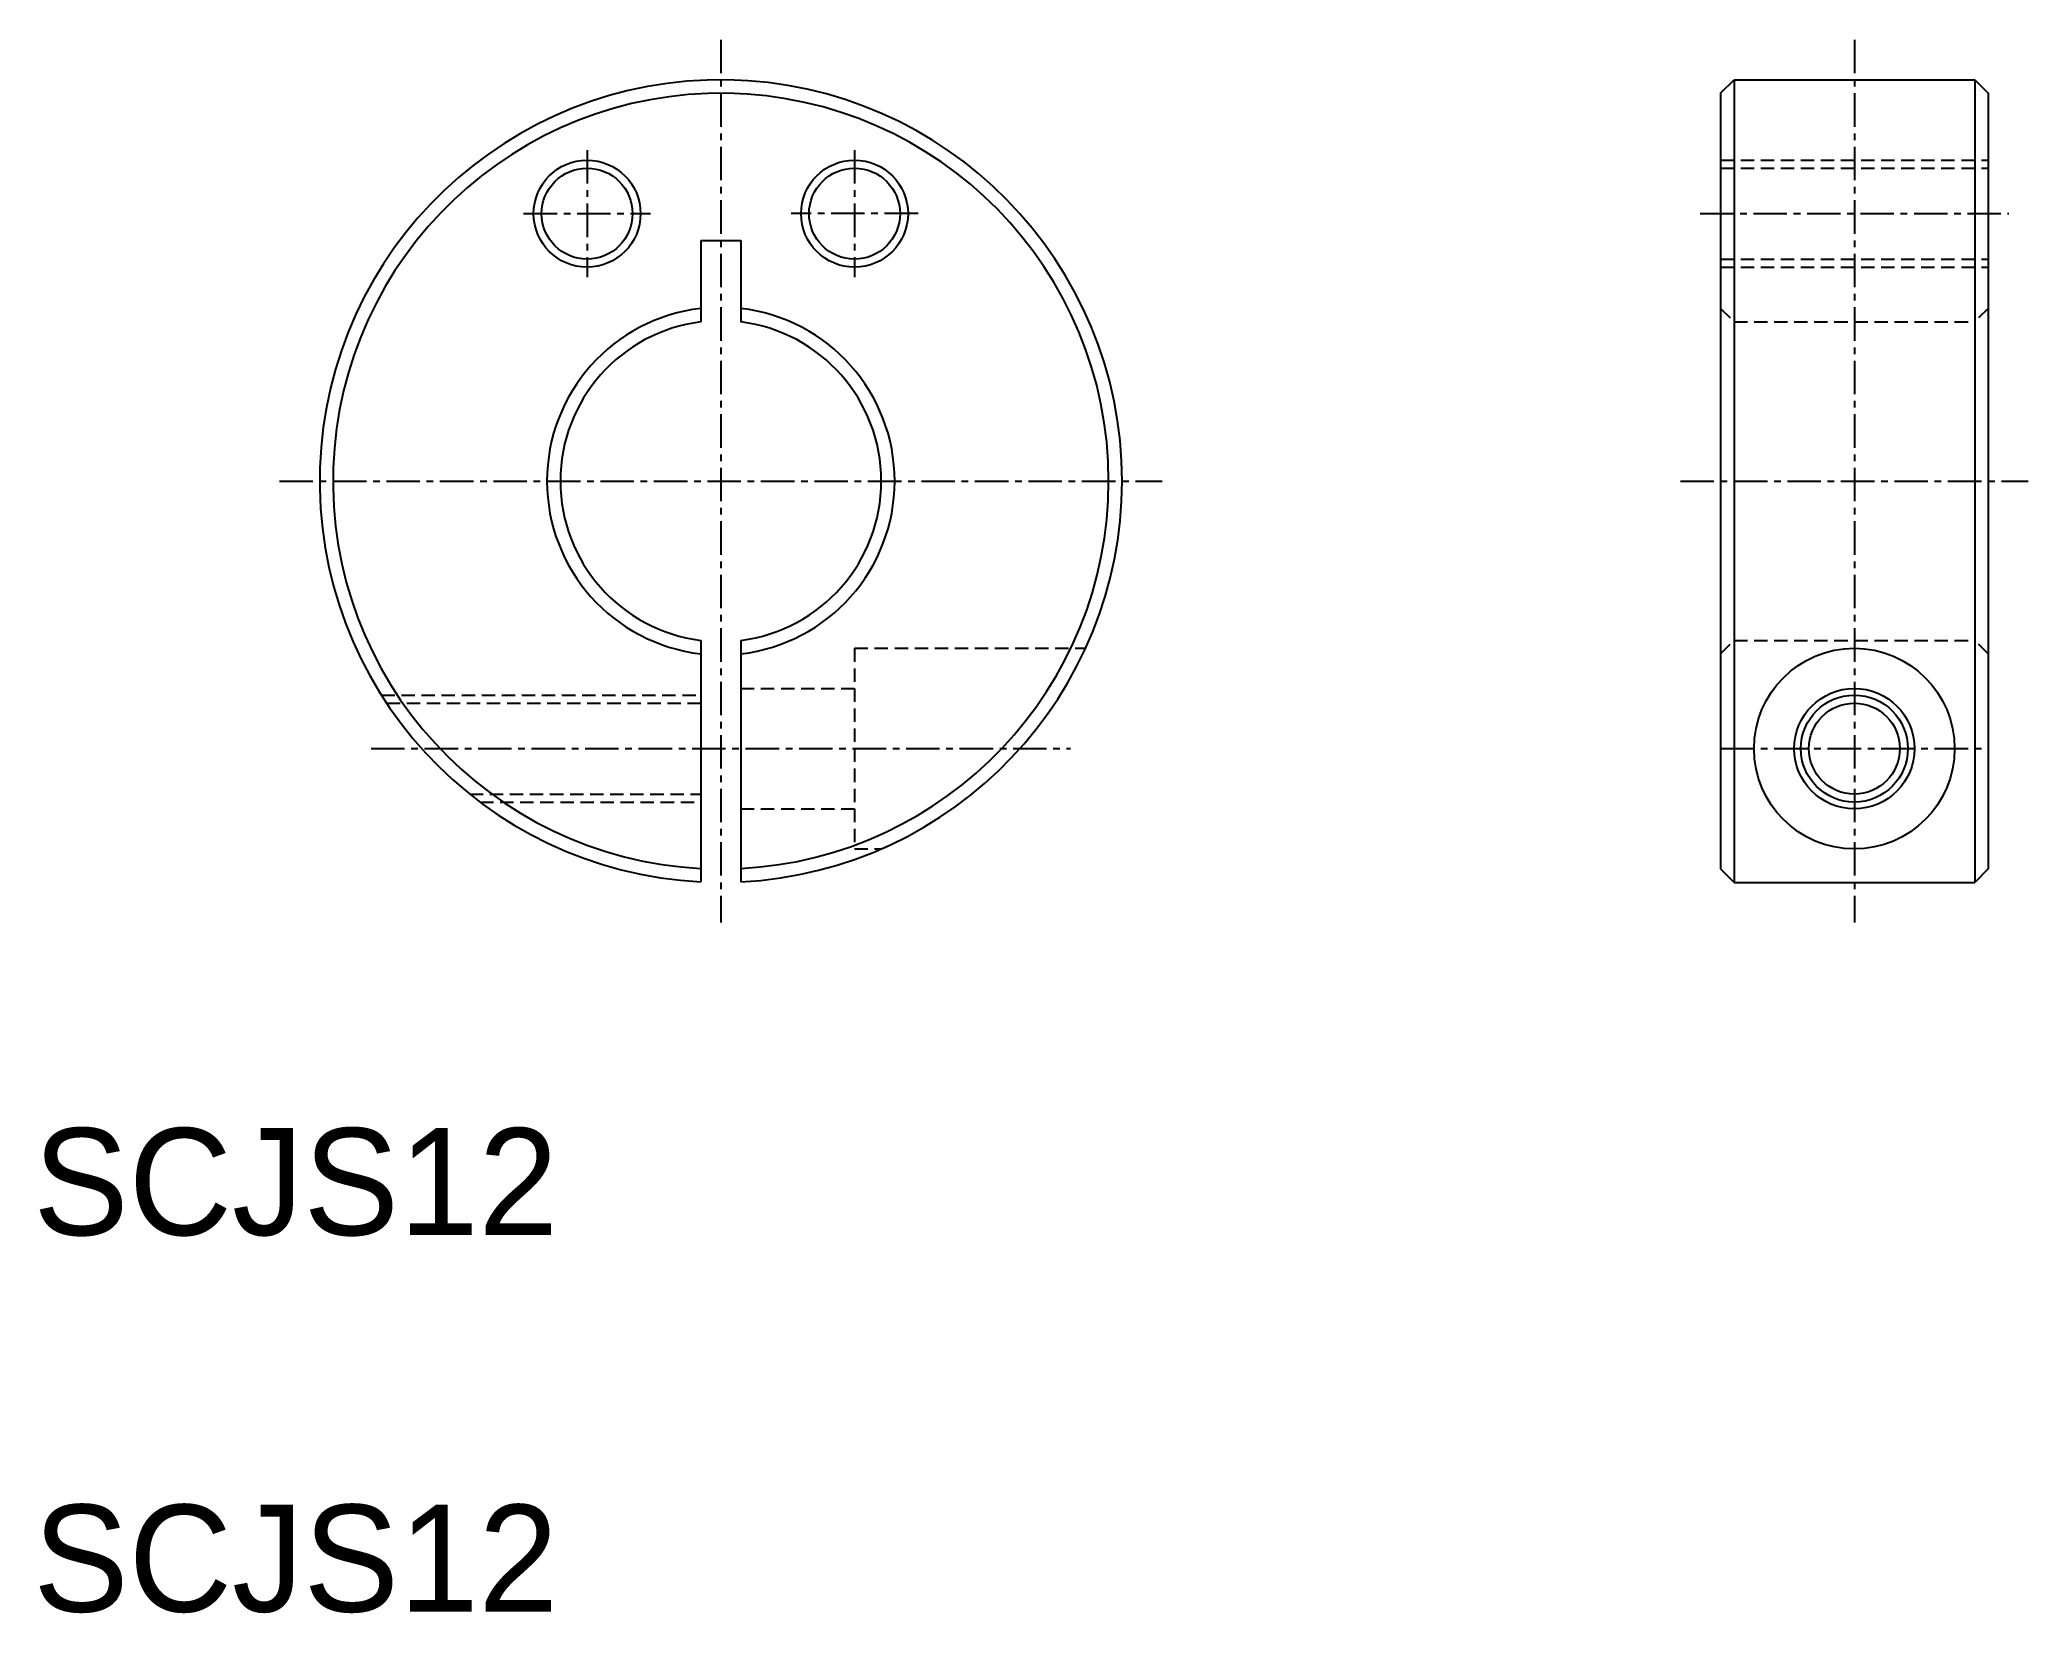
# Model space of a CAD drawing. Extents: x 131.2 to 205.6, y 235.4 to 294.2.
import ezdxf

# ---------------------------------------------------------------- set-up
doc = ezdxf.new("R2010")
doc.units = 0
doc.linetypes.add('CENTER', pattern=[2, 1.25, -0.25, 0.25, -0.25])
doc.linetypes.add('DASHED', pattern=[0.75, 0.5, -0.25])
doc.layers.get('0').update_dxf_attribs({"linetype": 'CONTINUOUS'})
doc.layers.add('CENTER', color=1, linetype='CENTER')

msp = doc.modelspace()

# ---------------------------------------------------------------- linework, layer by layer
at = {"color": 7, "linetype": 'CONTINUOUS'}
for p, q in [((194.09, 292.222), (194.59, 292.722)), ((194.09, 292.222), (194.09, 263.222)), ((194.59, 292.722), (194.59, 262.722)), ((194.59, 292.722), (203.59, 292.722)), ((203.59, 292.722), (203.59, 262.722)), ((203.59, 292.722), (204.09, 292.222)), ((204.09, 292.222), (204.09, 263.222)), ((155.96, 286.722), (155.96, 283.675)), ((155.96, 286.722), (157.46, 286.722)), ((157.46, 286.722), (157.46, 283.675)), ((194.09, 277.722), (194.091, 277.722)), ((155.96, 271.769), (155.96, 262.741)), ((157.46, 271.769), (157.46, 262.741)), ((194.09, 263.222), (194.59, 262.722)), ((204.09, 263.222), (203.59, 262.722)), ((194.59, 262.722), (203.59, 262.722))]:
    msp.add_line(p, q, dxfattribs=at)
at = {"color": 3, "linetype": 'DASHED'}
for p, q in [((194.09, 289.722), (204.09, 289.722)), ((194.09, 289.422), (204.09, 289.422)), ((194.09, 286.022), (204.09, 286.022)), ((194.09, 285.722), (204.09, 285.722)), ((194.09, 284.175), (194.59, 283.675)), ((204.09, 284.175), (203.59, 283.675)), ((194.59, 283.675), (203.59, 283.675)), ((161.71, 271.472), (170.346, 271.472)), ((161.71, 271.472), (161.71, 263.972)), ((194.09, 271.269), (194.59, 271.769)), ((194.59, 271.769), (203.59, 271.769)), ((204.09, 271.269), (203.59, 271.769)), ((157.46, 269.972), (161.71, 269.972)), ((144.021, 269.722), (155.96, 269.722)), ((144.216, 269.422), (155.96, 269.422)), ((147.323, 266.022), (155.96, 266.022)), ((147.71, 265.722), (155.96, 265.722)), ((157.46, 265.472), (161.71, 265.472)), ((161.71, 263.972), (162.705, 263.972))]:
    msp.add_line(p, q, dxfattribs=at)
at = {"color": 3, "linetype": 'CONTINUOUS'}
for centre in [(151.71, 287.722), (161.71, 287.722), (199.09, 267.722)]:
    msp.add_circle(centre, 2, dxfattribs=at)
at = {"color": 7, "linetype": 'CONTINUOUS'}
for centre, radius in [((151.71, 287.722), 1.7), ((161.71, 287.722), 1.7), ((199.09, 267.722), 3.75), ((199.09, 267.722), 2.25), ((199.09, 267.722), 1.7)]:
    msp.add_circle(centre, radius, dxfattribs=at)
for radius, start, end in [(15, 0, 267.13403), (14.5, 0, 267.0351), (6.5, 96.62581, 263.3742), (6.5, 0, 83.37419), (6, 97.18076, 262.81923), (6, 0, 82.81925), (14.5, 272.9649, 0), (15, 272.86599, 0), (6, 277.18075, 0), (6.5, 276.62581, 0)]:
    msp.add_arc((156.71, 277.722), radius, start, end, dxfattribs=at)
at = {"layer": 'CENTER', "color": 1, "linetype": 'CENTER'}
for p, q in [((156.71, 294.222), (156.71, 261.222)), ((199.09, 294.222), (199.09, 261.222)), ((151.71, 290.095), (151.71, 285.349)), ((161.71, 290.095), (161.71, 285.349)), ((149.337, 287.722), (154.083, 287.722)), ((164.083, 287.722), (159.337, 287.722)), ((193.32, 287.722), (204.861, 287.722)), ((140.21, 277.722), (173.21, 277.722)), ((192.59, 277.722), (205.59, 277.722)), ((143.637, 267.722), (169.783, 267.722)), ((194.09, 267.722), (204.09, 267.722))]:
    msp.add_line(p, q, dxfattribs=at)

# ---------------------------------------------------------------- texts
at = {"color": 7, "linetype": 'CONTINUOUS'}
for p in [(131.004, 249.533), (131.004, 235.454)]:
    msp.add_text('SCJS12', height=4, dxfattribs=at).set_placement(p)

doc.saveas('drawing.dxf')
